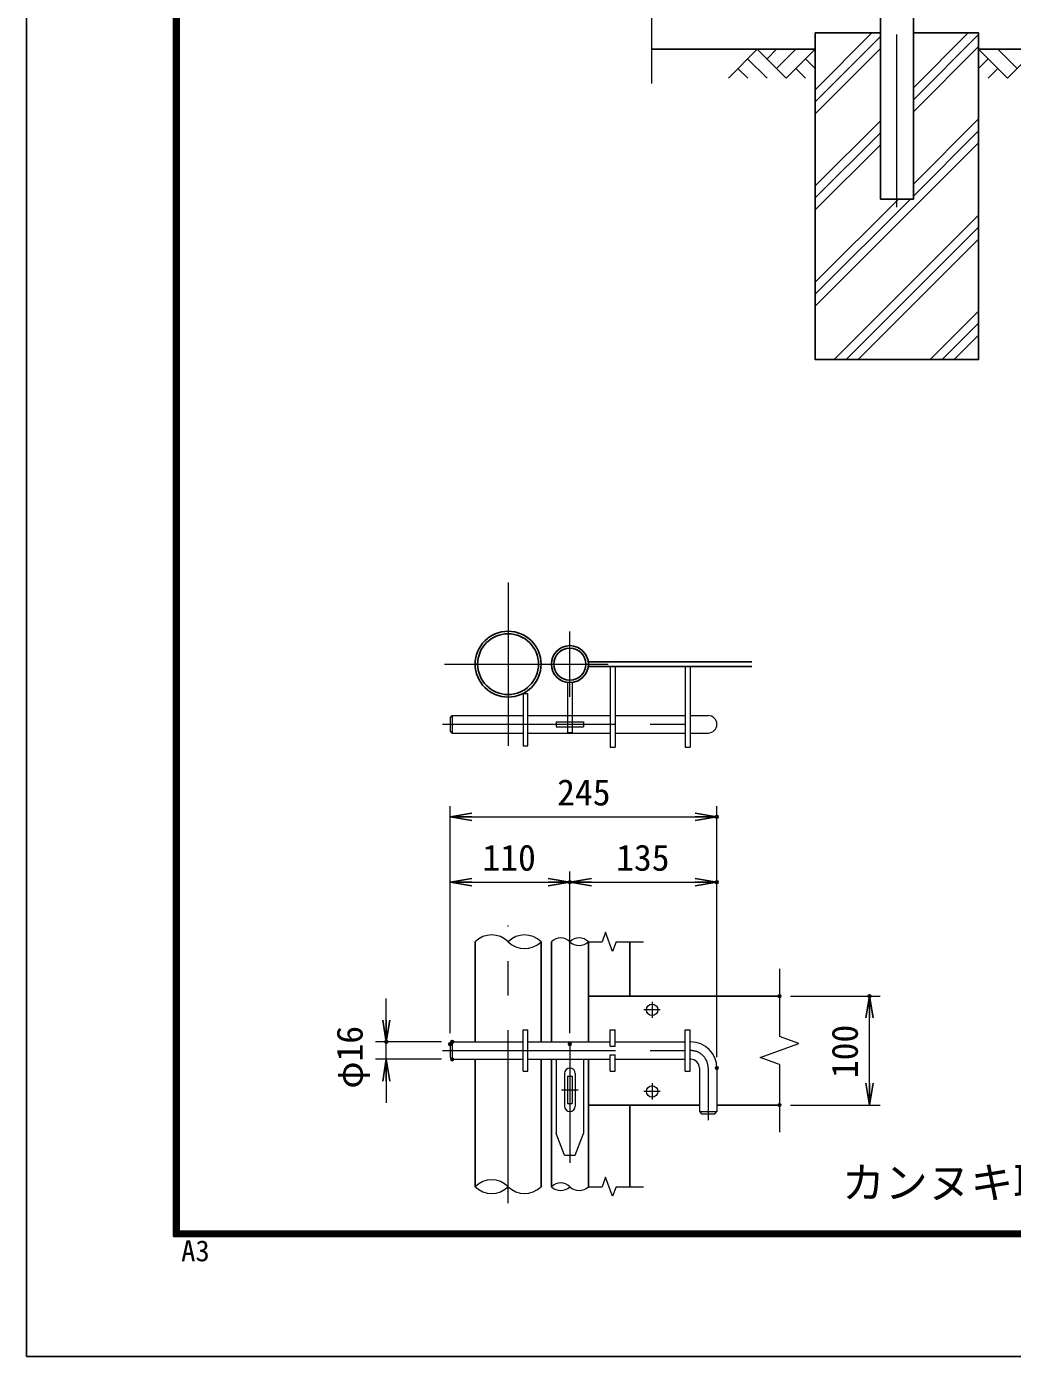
# Model space of a CAD drawing. Units: millimetres, scale not verified, with parts at other scales. Extents: x -4200 to 4200, y -2970 to 2970.
# Drawn here: x -4200 to -2389, y -2970 to -527 of the extents above; entities that cross this region are included whole.
import ezdxf
from ezdxf.enums import TextEntityAlignment as Align

# ---------------------------------------------------------------- set-up
doc = ezdxf.new("R2010")
doc.units = ezdxf.units.MM
doc.header["$LTSCALE"] = 10
doc.header["$PDMODE"] = 32
doc.header["$PDSIZE"] = 5
doc.linetypes.add('DASHED', pattern=[7.5, 6, -1.5])
doc.linetypes.add('USER1', pattern=[50.8, 31.75, -6.35, 6.35, -6.35])
for name, color, linetype, lineweight in [('0-0_D-STR1', 1, 'Continuous', 25), ('0-1_D-DCR-HCH', 7, 'Continuous', 13), ('0-2_D-STR3', 3, 'Continuous', 13), ('0-3_D-BMK', 2, 'USER1', 13), ('0-4_D-STR4', 7, 'Continuous', 25), ('0-5_D-BGD', 7, 'Continuous', 25), ('0-7_D-STR-DIM', 7, 'Continuous', 13), ('0-B_D-TTL-TXT', 7, 'Continuous', 25), ('0-C_D-TTL', 7, 'Continuous', 25)]:
    doc.layers.add(name, color=color, linetype=linetype, lineweight=lineweight)
doc.layers.add('0-8_0', color=7, linetype='Continuous')
doc.layers.add('0-9_Defpoints', color=8, linetype='Continuous')
doc.styles.add('ＭＳ ゴシック', font='')
doc.styles.get('ＭＳ ゴシック').set_extended_font_data('MS Gothic')

# ---------------------------------------------------------------- blocks, each defined once
blk = doc.blocks.new('_Open')
at = {"layer": '0-8_0'}
blk.add_line((-10, 1.667), (0, 0), dxfattribs=at)
blk.add_lwpolyline([(-10, -1.667), (0, 0), (-10, 0)], dxfattribs=at)

msp = doc.modelspace()

# ---------------------------------------------------------------- linework, layer by layer
at = {"layer": '0-0_D-STR1'}
for p, q in [((-3168.52, -1693.69), (-2868.22, -1693.69)), ((-3168.52, -1702.69), (-2868.22, -1702.69)), ((-3376.22, -2392.19), (-3376.22, -2208.19)), ((-3255.22, -2208.19), (-3255.22, -2392.19)), ((-3236.22, -2208.19), (-3236.22, -2392.19)), ((-3168.22, -2208.19), (-3168.22, -2392.19)), ((-3092.22, -2208.19), (-3092.22, -2308.19)), ((-3168.22, -2308.19), (-2817.22, -2308.19)), ((-3376.22, -2658.19), (-3376.22, -2424.19)), ((-3255.22, -2424.19), (-3255.22, -2658.19)), ((-3236.22, -2424.19), (-3236.22, -2658.19)), ((-3168.22, -2424.19), (-3168.22, -2658.19)), ((-3168.22, -2508.19), (-2964.22, -2508.19)), ((-3092.22, -2508.19), (-3092.22, -2658.19)), ((-2932.22, -2508.19), (-2817.22, -2508.19))]:
    msp.add_line(p, q, dxfattribs=at)
msp.add_lwpolyline([(-2571.3, 368.37), (-2571.3, -843.63), (-2631.8, -843.63), (-2631.8, -508.63)], dxfattribs=at)
for centre, radius in [((-3315.72, -1698.19), 60.5), ((-3315.72, -1698.19), 55.9), ((-3202.22, -1698.19), 34), ((-3202.22, -1698.19), 29.4)]:
    msp.add_circle(centre, radius, dxfattribs=at)
at = {"layer": '0-1_D-DCR-HCH'}
for p, q in [((-2751.55, -642.76), (-2647.42, -538.63)), ((-2751.55, -664.86), (-2631.8, -545.11)), ((-2571.3, -639.29), (-2470.64, -538.63)), ((-2571.3, -661.39), (-2451.55, -541.64)), ((-2857.97, -568.63), (-2911.18, -621.84)), ((-2857.97, -568.63), (-2804.76, -621.84)), ((-2840.33, -586.46), (-2822.5, -568.63)), ((-2822.5, -604.11), (-2787.02, -568.63)), ((-2804.76, -621.84), (-2751.55, -568.63)), ((-2751.55, -686.96), (-2631.8, -567.21)), ((-2571.3, -683.48), (-2451.55, -563.73)), ((-2398.33, -621.84), (-2451.55, -568.63)), ((-2380.6, -604.11), (-2416.07, -568.63)), ((-2345.12, -568.63), (-2398.33, -621.84)), ((-2893.44, -604.11), (-2875.63, -621.84)), ((-2875.71, -586.37), (-2840.07, -621.84)), ((-2787.02, -604.11), (-2769.2, -621.84)), ((-2769.28, -586.37), (-2751.55, -604.03)), ((-2433.81, -586.37), (-2451.55, -604.03)), ((-2416.07, -604.11), (-2433.89, -621.84)), ((-2751.55, -819.54), (-2631.8, -699.79)), ((-2571.3, -816.07), (-2451.55, -696.32)), ((-2751.55, -841.64), (-2631.8, -721.89)), ((-2571.3, -838.16), (-2451.55, -718.41)), ((-2751.55, -1040.51), (-2451.55, -740.51)), ((-2751.55, -863.73), (-2631.8, -743.98)), ((-2751.55, -1018.41), (-2576.77, -843.63)), ((-2751.55, -996.32), (-2598.86, -843.63)), ((-2717.09, -1138.63), (-2451.55, -873.09)), ((-2694.99, -1138.63), (-2451.55, -895.19)), ((-2672.89, -1138.63), (-2451.55, -917.29)), ((-2540.31, -1138.63), (-2451.55, -1049.87)), ((-2518.21, -1138.63), (-2451.55, -1071.97)), ((-2496.12, -1138.63), (-2451.55, -1094.06))]:
    msp.add_line(p, q, dxfattribs=at)
at = {"layer": '0-2_D-STR3'}
for p, q in [((-3128.22, -1702.69), (-3128.22, -1850.69)), ((-3119.22, -1702.69), (-3119.22, -1850.69)), ((-2990.22, -1702.69), (-2990.22, -1850.69)), ((-2981.22, -1702.69), (-2981.22, -1850.69)), ((-3206.72, -1732.19), (-3206.72, -1792.69)), ((-3197.72, -1732.19), (-3206.72, -1732.19)), ((-3197.72, -1732.19), (-3197.72, -1792.69)), ((-3288.22, -1752.08), (-3288.22, -1848.08)), ((-3288.22, -1752.08), (-3279.22, -1752.08)), ((-3279.22, -1848.08), (-3279.22, -1752.08)), ((-3422.22, -1796.69), (-3422.22, -1820.69)), ((-3418.22, -1792.69), (-3288.22, -1792.69)), ((-3279.22, -1792.69), (-3128.22, -1792.69)), ((-3119.22, -1792.69), (-2990.22, -1792.69)), ((-2981.22, -1792.69), (-2948.22, -1792.69)), ((-3418.22, -1824.69), (-3422.22, -1820.69)), ((-3418.22, -1824.69), (-3288.22, -1824.69)), ((-3279.22, -1824.69), (-3128.22, -1824.69)), ((-3119.22, -1824.69), (-2990.22, -1824.69)), ((-2981.22, -1824.69), (-2948.22, -1824.69)), ((-3288.22, -1848.08), (-3279.22, -1848.08)), ((-3128.22, -1850.69), (-3119.22, -1850.69)), ((-2990.22, -1850.69), (-2981.22, -1850.69)), ((-3418.22, -2392.19), (-3288.22, -2392.19)), ((-3288.22, -2446.19), (-3288.22, -2370.19)), ((-3288.22, -2370.19), (-3279.22, -2370.19)), ((-3279.22, -2446.19), (-3279.22, -2370.19)), ((-3279.22, -2392.19), (-3128.22, -2392.19)), ((-3128.22, -2400.19), (-3128.22, -2370.19)), ((-3128.22, -2370.19), (-3119.22, -2370.19)), ((-3119.22, -2400.19), (-3119.22, -2370.19)), ((-3119.22, -2392.19), (-2990.22, -2392.19)), ((-2990.22, -2446.19), (-2990.22, -2370.19)), ((-2990.22, -2370.19), (-2981.22, -2370.19)), ((-2981.22, -2446.19), (-2981.22, -2370.19)), ((-2981.22, -2392.19), (-2980.22, -2392.19)), ((-3422.22, -2396.19), (-3422.22, -2420.19)), ((-3128.22, -2400.19), (-3119.22, -2400.19)), ((-3128.22, -2446.19), (-3128.22, -2416.19)), ((-3128.22, -2416.19), (-3119.22, -2416.19)), ((-3119.22, -2446.19), (-3119.22, -2416.19)), ((-3418.22, -2424.19), (-3422.22, -2420.19)), ((-3418.22, -2424.19), (-3288.22, -2424.19)), ((-3279.22, -2424.19), (-3128.22, -2424.19)), ((-3227.22, -2424.19), (-3227.22, -2560.19)), ((-3177.22, -2424.19), (-3177.22, -2560.19)), ((-3119.22, -2424.19), (-2990.22, -2424.19)), ((-2981.22, -2424.19), (-2980.22, -2424.19)), ((-2964.22, -2440.19), (-2964.22, -2520.19)), ((-2932.22, -2440.19), (-2932.22, -2520.19)), ((-3288.22, -2446.19), (-3279.22, -2446.19)), ((-3212.22, -2450.19), (-3212.22, -2510.19)), ((-3206.72, -2455.19), (-3206.72, -2505.19)), ((-3206.72, -2455.19), (-3197.72, -2455.19)), ((-3197.72, -2455.19), (-3197.72, -2505.19)), ((-3192.22, -2450.19), (-3192.22, -2510.19)), ((-3128.22, -2446.19), (-3119.22, -2446.19)), ((-2990.22, -2446.19), (-2981.22, -2446.19)), ((-3206.72, -2505.19), (-3197.72, -2505.19)), ((-2964.22, -2520.19), (-2960.22, -2524.19)), ((-2964.22, -2520.19), (-2932.22, -2520.19)), ((-2960.22, -2524.19), (-2936.22, -2524.19)), ((-2936.22, -2524.19), (-2932.22, -2520.19)), ((-3212.22, -2600.19), (-3227.22, -2560.19)), ((-3192.22, -2600.19), (-3177.22, -2560.19)), ((-3212.22, -2600.19), (-3192.22, -2600.19))]:
    msp.add_line(p, q, dxfattribs=at)
at = {"layer": '0-2_D-STR3', "color": 4, "linetype": 'DASHED', "lineweight": 9}
for p, q in [((-3227.22, -1804.19), (-3177.22, -1804.19)), ((-3227.22, -1804.19), (-3227.22, -1813.19)), ((-3206.72, -1792.69), (-3206.72, -1824.19)), ((-3197.72, -1792.69), (-3197.72, -1824.19)), ((-3177.22, -1804.19), (-3177.22, -1813.19)), ((-3227.22, -1813.19), (-3177.22, -1813.19)), ((-3197.72, -1824.19), (-3206.72, -1824.19))]:
    msp.add_line(p, q, dxfattribs=at)
at = {"layer": '0-2_D-STR3'}
for points in [[(-3422.22, -1796.69), (-3418.22, -1792.69), (-3418.22, -1824.69)], [(-3422.22, -2396.19), (-3418.22, -2392.19), (-3418.22, -2424.19)]]:
    msp.add_lwpolyline(points, dxfattribs=at)
for centre in [(-3051.22, -2333.19), (-3051.22, -2483.19)]:
    msp.add_circle(centre, 10.5, dxfattribs=at)
for centre, radius, start, end in [((-2948.22, -1808.69), 16, 270, 90), ((-2980.22, -2440.19), 48, 0, 90), ((-3202.22, -2450.19), 10, 0, 180), ((-2980.22, -2440.19), 16, 0, 90), ((-3202.22, -2510.19), 10, 180, 0)]:
    msp.add_arc(centre, radius, start, end, dxfattribs=at)
at = {"layer": '0-3_D-BMK'}
for p, q in [((-2601.55, -858.63), (-2601.55, 1301.37)), ((-3315.72, -1548.19), (-3315.72, -1848.19)), ((-3202.22, -1758.19), (-3202.22, -1638.19)), ((-3432.76, -1698.19), (-3131.76, -1698.19)), ((-3435.96, -1808.69), (-2980.22, -1808.69)), ((-3315.72, -2688.19), (-3315.72, -2178.19)), ((-3051.22, -2318.31), (-3051.22, -2348.07)), ((-3036.34, -2333.19), (-3066.1, -2333.19)), ((-3435.96, -2408.19), (-2980.22, -2408.19)), ((-3202.22, -2396.19), (-3202.22, -2614.2)), ((-2948.22, -2440.19), (-2948.22, -2535.83)), ((-3217.77, -2480.19), (-3186.68, -2480.19)), ((-3036.34, -2483.19), (-3066.1, -2483.19)), ((-3051.22, -2468.31), (-3051.22, -2498.07))]:
    msp.add_line(p, q, dxfattribs=at)
msp.add_arc((-2980.22, -2440.19), 32, 0, 90, dxfattribs=at)
at = {"layer": '0-4_D-STR4'}
msp.add_line((-2751.55, -538.63), (-2631.8, -538.63), dxfattribs=at)
msp.add_lwpolyline([(-2571.3, -538.63), (-2451.55, -538.63), (-2451.55, -1138.63), (-2751.55, -1138.63), (-2751.55, -538.63)], dxfattribs=at)
at = {"layer": '0-5_D-BGD'}
for p, q in [((-3051.55, -568.63), (-2751.55, -568.63)), ((-1751.55, -568.63), (-2451.55, -568.63))]:
    msp.add_line(p, q, dxfattribs=at)
at = {"layer": '0-7_D-STR-DIM'}
for p, q in [((-3051.55, -631.63), (-3051.55, 360.72)), ((-3422.22, -2376.19), (-3422.22, -1958.93)), ((-2932.22, -2420.19), (-2932.22, -1958.93)), ((-3382.22, -1978.93), (-2972.22, -1978.93)), ((-3422.22, -2376.19), (-3422.22, -2078.93)), ((-3382.22, -2098.93), (-3242.22, -2098.93)), ((-3202.22, -2376.19), (-3202.22, -2078.93)), ((-3202.22, -2376.19), (-3202.22, -2078.93)), ((-3162.22, -2098.93), (-2972.22, -2098.93)), ((-2932.22, -2420.19), (-2932.22, -2078.93)), ((-3136.63, -2190.57), (-3143.05, -2208.19)), ((-3123.81, -2225.81), (-3136.63, -2190.57)), ((-3168.22, -2208.19), (-3143.05, -2208.19)), ((-3117.4, -2208.19), (-3123.81, -2225.81)), ((-3117.4, -2208.19), (-3067.22, -2208.19)), ((-2817.22, -2258.19), (-2817.22, -2382.54)), ((-3539.32, -2352.19), (-3539.32, -2312.19)), ((-2797.22, -2308.19), (-2632.13, -2308.19)), ((-2652.13, -2468.19), (-2652.13, -2348.19)), ((-3438.22, -2392.19), (-3559.32, -2392.19)), ((-3539.32, -2424.19), (-3539.32, -2392.19)), ((-2781.98, -2395.37), (-2817.22, -2382.54)), ((-2852.46, -2421.02), (-2781.98, -2395.37)), ((-3438.22, -2424.19), (-3559.32, -2424.19)), ((-2817.22, -2433.85), (-2852.46, -2421.02)), ((-2817.22, -2433.85), (-2817.22, -2558.19)), ((-3539.32, -2464.19), (-3539.32, -2504.19)), ((-2797.22, -2508.19), (-2632.13, -2508.19)), ((-3168.13, -2658.19), (-3142.96, -2658.19)), ((-3136.55, -2640.57), (-3142.96, -2658.19)), ((-3123.72, -2675.81), (-3136.55, -2640.57)), ((-3117.31, -2658.19), (-3123.72, -2675.81)), ((-3117.31, -2658.19), (-3067.13, -2658.19))]:
    msp.add_line(p, q, dxfattribs=at)
for centre, radius, start, end in [((-3345.97, -2238.64), 42.92, 45.18146, 134.81854), ((-3285.47, -2238.64), 42.92, 45.18146, 134.81854), ((-3285.47, -2177.75), 42.92, 225.18146, 314.81854), ((-3219.22, -2225.3), 24.12, 45.18146, 134.81854), ((-3185.22, -2225.3), 24.12, 45.18146, 134.81854), ((-3185.22, -2191.09), 24.12, 225.18146, 314.81854), ((-3345.97, -2688.64), 42.92, 45.18146, 134.81854), ((-3345.97, -2627.75), 42.92, 225.18146, 314.81854), ((-3285.47, -2627.75), 42.92, 225.18146, 314.81854), ((-3219.22, -2675.3), 24.12, 45.18146, 134.81854), ((-3219.22, -2641.09), 24.12, 225.18146, 314.81854), ((-3185.22, -2641.09), 24.12, 225.18146, 314.81854)]:
    msp.add_arc(centre, radius, start, end, dxfattribs=at)
at = {"layer": '0-9_Defpoints'}
for p in [(-2932.22, -1978.93), (-3202.22, -2098.93), (-2932.22, -2098.93), (-2817.22, -2308.19), (-2652.13, -2308.19), (-3539.32, -2392.19), (-3422.22, -2396.19), (-3418.22, -2392.19), (-3202.22, -2396.19), (-3418.22, -2424.19), (-2932.22, -2440.19), (-2817.22, -2508.19)]:
    msp.add_point(p, dxfattribs=at)
at = {"layer": '0-C_D-TTL', "color": 2}
msp.add_lwpolyline([(-4200, 2970), (4200, 2970), (4200, -2970), (-4200, -2970)], close=True, dxfattribs=at)
at = {"layer": '0-C_D-TTL'}
for points in [[(-3930, 2750), (3930, 2750), (3930, -2750), (-3930, -2750)], [(-3927.5, 2747.5), (3927.5, 2747.5), (3927.5, -2747.5), (-3927.5, -2747.5)], [(-3925, 2745), (3925, 2745), (3925, -2745), (-3925, -2745)], [(-3922.5, 2742.5), (3922.5, 2742.5), (3922.5, -2742.5), (-3922.5, -2742.5)], [(-3920, 2740), (3920, 2740), (3920, -2740), (-3920, -2740)]]:
    msp.add_lwpolyline(points, close=True, dxfattribs=at)

# ---------------------------------------------------------------- block references
at = {"layer": '0-7_D-STR-DIM', "xscale": 4, "yscale": 4}
for p, rotation in [((-3422.22, -1978.93), 180), ((-3422.22, -2098.93), 180), ((-3202.22, -2098.93), 180), ((-2652.13, -2308.19), 90), ((-3539.32, -2392.19), 270), ((-3539.32, -2424.19), 90), ((-2652.13, -2508.19), 270)]:
    msp.add_blockref('_Open', p, dxfattribs=dict(at, rotation=rotation))
for p in [(-2932.22, -1978.93), (-3202.22, -2098.93), (-2932.22, -2098.93)]:
    msp.add_blockref('_Open', p, dxfattribs=at)

# ---------------------------------------------------------------- texts
at = {"layer": '0-7_D-STR-DIM', "style": 'ＭＳ ゴシック'}
for s, p in [('245', (-3225.57, -1972.18)), ('110', (-3362.87, -2092.18)), ('135', (-3117.22, -2092.18))]:
    msp.add_text(s, height=48.09, dxfattribs=at).set_placement(p, align=Align.BOTTOM_LEFT)
for s, p in [('φ16', (-3568.27, -2477.99)), ('100', (-2658.88, -2458.84))]:
    msp.add_text(s, height=48.09, rotation=90, dxfattribs=at).set_placement(p, align=Align.BOTTOM_LEFT)
at = {"layer": '0-B_D-TTL-TXT', "style": 'ＭＳ ゴシック'}
msp.add_text('カンヌキ取付詳細図', height=57.7, dxfattribs=at).set_placement((-2702.41, -2696.76), align=Align.BOTTOM_LEFT)
at = {"layer": '0-C_D-TTL', "style": 'ＭＳ ゴシック'}
msp.add_text('A3', height=38.49, dxfattribs=at).set_placement((-3916.09, -2806.81), align=Align.BOTTOM_LEFT)

doc.saveas('drawing.dxf')
